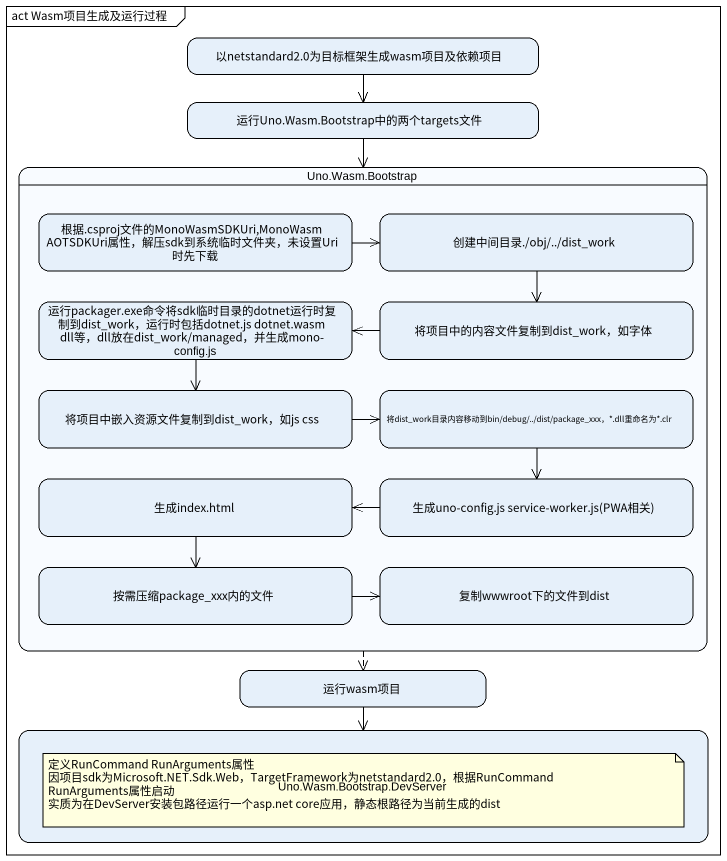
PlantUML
@startuml
mainframe act Wasm项目生成及运行过程
hide empty description
state "以netstandard2.0为目标框架生成wasm项目及依赖项目" as 以netstandard2
state "运行Uno.Wasm.Bootstrap中的两个targets文件" as 运行Uno_Wasm
state "Uno.Wasm.Bootstrap" as Uno_Wasm_Bootstrap {
  state "根据.csproj文件的MonoWasmSDKUri,MonoWasmAOTSDKUri属性，解压sdk到系统临时文件夹，未设置Uri时先下载" as 根据_csproj文件的MonoWasmSDKUri
  state "创建中间目录./obj/../dist_work" as 创建中间目录_obj_dist_work
  state "运行packager.exe命令将sdk临时目录的dotnet运行时复制到dist_work，运行时包括dotnet.js dotnet.wasm dll等，dll放在dist_work/managed，并生成mono-config.js" as 运行packager
  state "将项目中的内容文件复制到dist_work，如字体" as 将项目中的内容文件复制到dist_work_如字体
  state "将项目中嵌入资源文件复制到dist_work，如js css" as 将项目中嵌入资源文件复制到dist_work_如js
  state "将dist_work目录内容移动到bin/debug/../dist/package_xxx，*.dll重命名为*.clr" as 将dist_work目录内容移动到bin_debug
  state "生成index.html" as 生成index_html
  state "生成uno-config.js service-worker.js(PWA相关)" as 生成uno_config_js_service
  state 按需压缩package_xxx内的文件
  state 复制wwwroot下的文件到dist
}
state 运行wasm项目
state "Uno.Wasm.Bootstrap.DevServer" as Uno_Wasm_Bootstrap_DevServer
以netstandard2 --> 运行Uno_Wasm
运行Uno_Wasm --> Uno_Wasm_Bootstrap
Uno_Wasm_Bootstrap -[dashed]-> 运行wasm项目
根据_csproj文件的MonoWasmSDKUri -right-> 创建中间目录_obj_dist_work
创建中间目录_obj_dist_work --> 将项目中的内容文件复制到dist_work_如字体
运行packager --> 将项目中嵌入资源文件复制到dist_work_如js
将项目中的内容文件复制到dist_work_如字体 -left-> 运行packager
将项目中嵌入资源文件复制到dist_work_如js -right-> 将dist_work目录内容移动到bin_debug
将dist_work目录内容移动到bin_debug --> 生成uno_config_js_service
生成index_html --> 按需压缩package_xxx内的文件
生成uno_config_js_service -left-> 生成index_html
按需压缩package_xxx内的文件 -right-> 复制wwwroot下的文件到dist
运行wasm项目 --> Uno_Wasm_Bootstrap_DevServer
note as N1
  定义RunCommand RunArguments属性
  因项目sdk为Microsoft.NET.Sdk.Web，TargetFramework为netstandard2.0，根据RunCommand RunArguments属性启动
  实质为在DevServer安装包路径运行一个asp.net core应用，静态根路径为当前生成的dist
end note
@enduml
